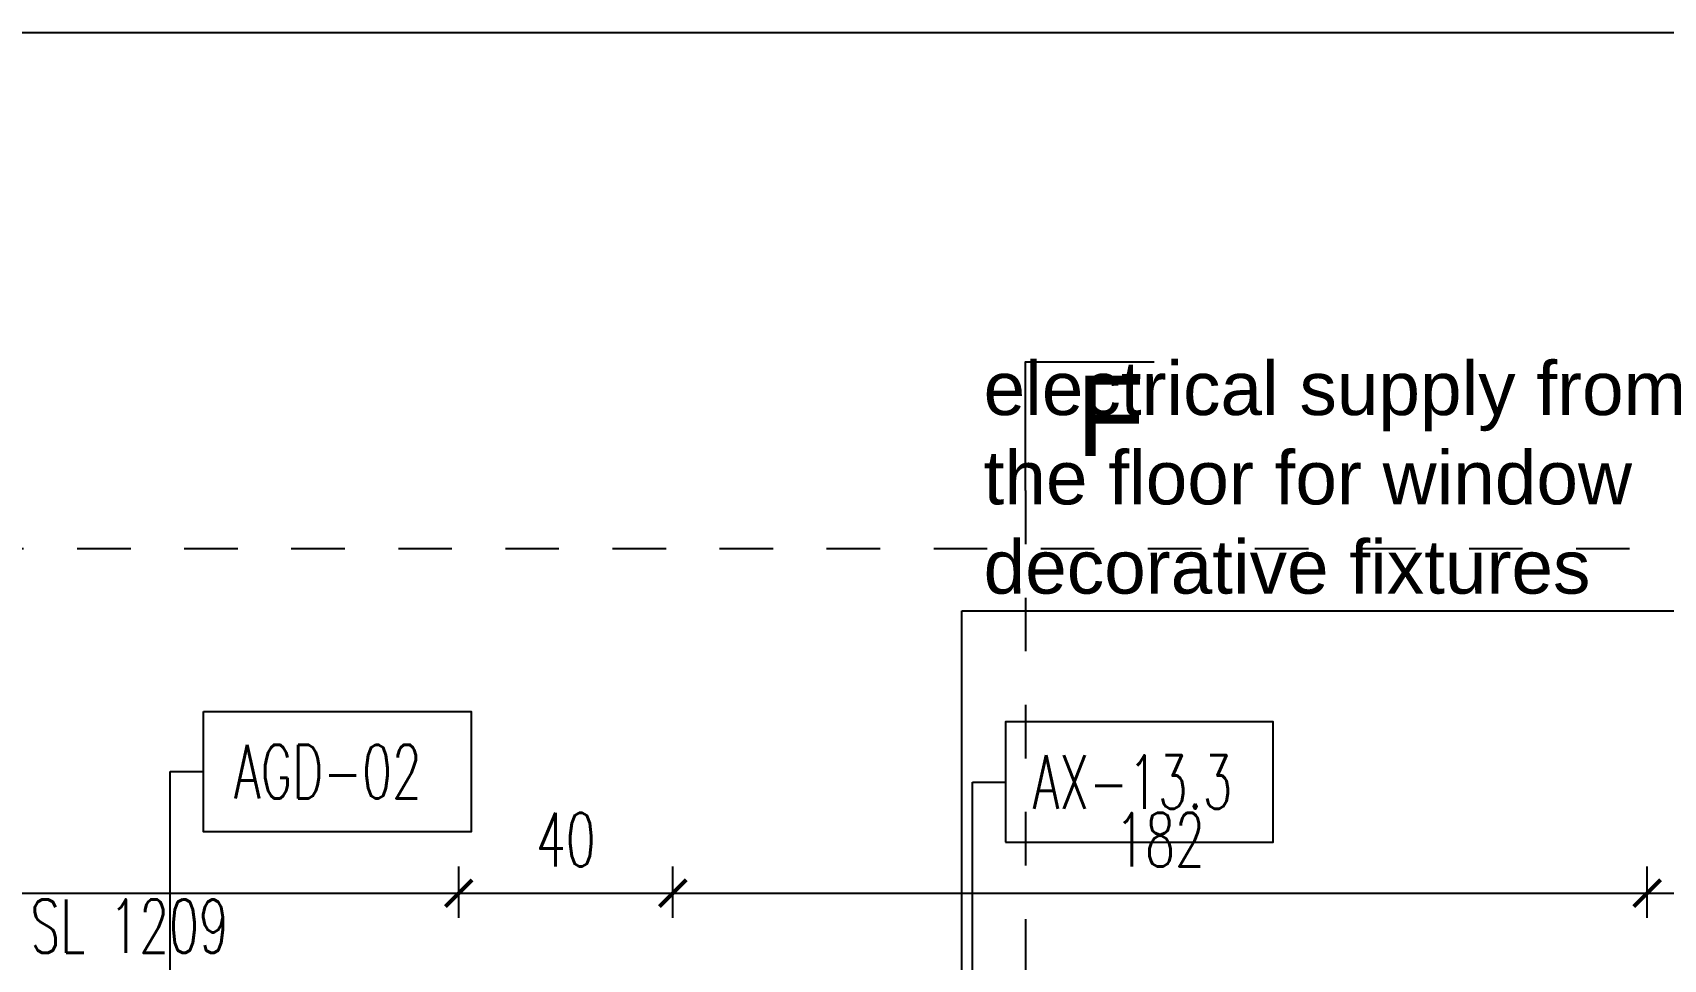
# Model space of a CAD drawing. Extents: x 214 to 401, y 14 to 126.
# Drawn here: x 311.463 to 314.509, y 88.214 to 89.944 of the extents above; entities that cross this region are included whole.
import ezdxf

# ---------------------------------------------------------------- set-up
doc = ezdxf.new("R2010")
doc.units = 0
doc.header["$LTSCALE"] = 0.25
doc.header["$MEASUREMENT"] = 0
doc.linetypes.add('DOT2', pattern=[0.125, 0, -0.125])
doc.layers.get('0').update_dxf_attribs({"linetype": 'CONTINUOUS'})
doc.layers.get('DEFPOINTS').update_dxf_attribs({"linetype": 'CONTINUOUS'})
doc.layers.add('AX-QUOTE', color=2, linetype='CONTINUOUS')
doc.layers.add('RIFERIMENTI', color=11, linetype='CONTINUOUS')
doc.layers.add('LD_light', color=7, linetype='CONTINUOUS', lineweight=5, true_color=0xf00000)
doc.layers.add('LD_quote', color=255, linetype='CONTINUOUS', lineweight=9)
doc.layers.add('LD_text', color=255, linetype='CONTINUOUS', lineweight=9)
doc.layers.add('quadro modello', color=7, linetype='CONTINUOUS', true_color=0xff531a, plot=False)
doc.layers.add('Sections', color=92, linetype='CONTINUOUS', true_color=0x00bd00)
doc.styles.add('cart-inver', font='Arial.ttf')
doc.styles.add('SIMPLEX', font='SIMPLEX.SHX', dxfattribs={"width": 0.65})
doc.styles.get("Standard").update_dxf_attribs({"font": 'Arial.ttf'})
doc.dimstyles.new('METRI', dxfattribs={"dimtxt": 0.2, "dimasz": 0.1, "dimexe": 0.1, "dimexo": 0.0625, "dimgap": 0.09, "dimtad": 1, "dimzin": 0, "dimdsep": 46, "dimtxsty": 'SIMPLEX', "dimblk": 'LINEET2S', "dimcen": 0.09, "dimdle": 0.1, "dimclrt": 3, "dimadec": 0, "dimazin": 0, "dimtfac": 1, "dimtix": 1, "dimtmove": 2, "dimatfit": 3, "dimldrblk": 'LINEET2S', "dimfxl": 1, "dimtolj": 1, "dimarcsym": 0})

# ---------------------------------------------------------------- blocks, each defined once
blk = doc.blocks.new('_ArchTick')
at = {"color": 0, "linetype": 'ByBlock', "const_width": 0.15}
blk.add_lwpolyline([(-0.5, -0.5), (0.5, 0.5)], dxfattribs=at)
blk = doc.blocks.new('*D258')
at = {"layer": 'AX-QUOTE', "color": 0, "lineweight": -2, "transparency": 16777216}
for p, q in [((309.6587, 88.2913), (309.6587, 88.3874)), ((312.2587, 88.2913), (312.2587, 88.3874)), ((309.6587, 88.3374), (312.2587, 88.3374))]:
    blk.add_line(p, q, dxfattribs=at)
at = {"layer": 'DEFPOINTS', "color": 0, "transparency": 16777216}
for p in [(312.2587, 88.3374), (309.6587, 88.2413), (312.2587, 88.2413)]:
    blk.add_point(p, dxfattribs=at)
at = {"layer": 'AX-QUOTE', "color": 0, "lineweight": -2, "transparency": 16777216, "xscale": 0.05, "yscale": 0.05, "zscale": 0.05, "rotation": 180}
blk.add_blockref('_ArchTick', (309.6587, 88.3374), dxfattribs=at)
at = {"layer": 'AX-QUOTE', "color": 0, "lineweight": -2, "transparency": 16777216, "xscale": 0.05, "yscale": 0.05, "zscale": 0.05}
blk.add_blockref('_ArchTick', (312.2587, 88.3374), dxfattribs=at)
at = {"layer": 'AX-QUOTE', "color": 3, "transparency": 16777216, "insert": (310.9587, 88.4374), "char_height": 0.1, "attachment_point": 5, "style": 'SIMPLEX'}
blk.add_mtext('\\A1;260', dxfattribs=at)
blk = doc.blocks.new('*D259')
at = {"layer": 'AX-QUOTE', "color": 0, "lineweight": -2, "transparency": 16777216}
for p, q in [((312.2587, 88.2913), (312.2587, 88.3874)), ((312.6587, 88.2913), (312.6587, 88.3874)), ((312.2587, 88.3374), (312.6587, 88.3374))]:
    blk.add_line(p, q, dxfattribs=at)
at = {"layer": 'DEFPOINTS', "color": 0, "transparency": 16777216}
for p in [(312.6587, 88.3374), (312.2587, 88.2413), (312.6587, 88.2413)]:
    blk.add_point(p, dxfattribs=at)
at = {"layer": 'AX-QUOTE', "color": 0, "lineweight": -2, "transparency": 16777216, "xscale": 0.05, "yscale": 0.05, "zscale": 0.05}
for p, rotation in [((312.2587, 88.3374), 180.0000000000684), ((312.6587, 88.3374), 6.839464787019147e-11)]:
    blk.add_blockref('_ArchTick', p, dxfattribs=dict(at, rotation=rotation))
at = {"layer": 'AX-QUOTE', "color": 3, "transparency": 16777216, "insert": (312.4587, 88.4374), "char_height": 0.1, "attachment_point": 5, "style": 'SIMPLEX'}
blk.add_mtext('\\A1;40', dxfattribs=at)
blk = doc.blocks.new('*D260')
at = {"layer": 'AX-QUOTE', "color": 0, "lineweight": -2, "transparency": 16777216}
for p, q in [((312.6587, 88.2913), (312.6587, 88.3874)), ((314.4787, 88.2913), (314.4787, 88.3874)), ((312.6587, 88.3374), (314.4787, 88.3374))]:
    blk.add_line(p, q, dxfattribs=at)
at = {"layer": 'DEFPOINTS', "color": 0, "transparency": 16777216}
for p in [(314.4787, 88.3374), (312.6587, 88.2413), (314.4787, 88.2413)]:
    blk.add_point(p, dxfattribs=at)
at = {"layer": 'AX-QUOTE', "color": 0, "lineweight": -2, "transparency": 16777216, "xscale": 0.05, "yscale": 0.05, "zscale": 0.05}
for p, rotation in [((312.6587, 88.3374), 180.0000000000684), ((314.4787, 88.3374), 6.839464787019147e-11)]:
    blk.add_blockref('_ArchTick', p, dxfattribs=dict(at, rotation=rotation))
at = {"layer": 'AX-QUOTE', "color": 3, "transparency": 16777216, "insert": (313.5687, 88.4374), "char_height": 0.1, "attachment_point": 5, "style": 'SIMPLEX'}
blk.add_mtext('\\A1;182', dxfattribs=at)
blk = doc.blocks.new('*D261')
at = {"layer": 'AX-QUOTE', "color": 0, "lineweight": -2, "transparency": 16777216}
for p, q in [((314.4787, 88.2913), (314.4787, 88.3874)), ((314.8787, 88.2913), (314.8787, 88.3874)), ((314.4787, 88.3374), (314.8787, 88.3374))]:
    blk.add_line(p, q, dxfattribs=at)
at = {"layer": 'DEFPOINTS', "color": 0, "transparency": 16777216}
for p in [(314.8787, 88.3374), (314.4787, 88.2413), (314.8787, 88.2413)]:
    blk.add_point(p, dxfattribs=at)
at = {"layer": 'AX-QUOTE', "color": 0, "lineweight": -2, "transparency": 16777216, "xscale": 0.05, "yscale": 0.05, "zscale": 0.05, "rotation": 180}
blk.add_blockref('_ArchTick', (314.4787, 88.3374), dxfattribs=at)
at = {"layer": 'AX-QUOTE', "color": 0, "lineweight": -2, "transparency": 16777216, "xscale": 0.05, "yscale": 0.05, "zscale": 0.05}
blk.add_blockref('_ArchTick', (314.8787, 88.3374), dxfattribs=at)
at = {"layer": 'AX-QUOTE', "color": 3, "transparency": 16777216, "insert": (314.6787, 88.4374), "char_height": 0.1, "attachment_point": 5, "style": 'SIMPLEX'}
blk.add_mtext('\\A1;40', dxfattribs=at)
blk = doc.blocks.new('LINEET2S')
at = {"color": 5}
blk.add_line((0.5, 0.5), (-0.5, -0.5), dxfattribs=at)
blk.add_line((-1, 0), (0, 0))

msp = doc.modelspace()

# ---------------------------------------------------------------- linework, layer by layer
at = {"layer": 'quadro modello'}
msp.add_lwpolyline([(305.85095, 89.94409), (320.02666, 89.94409), (320.02666, 71.56662), (305.85095, 71.56662)], close=True, dxfattribs=at)
at = {"layer": 'RIFERIMENTI'}
for points in [[(311.78184, 88.67692), (312.28184, 88.67692), (312.28184, 88.45192), (311.78184, 88.45192)], [(313.28004, 88.43243), (313.78004, 88.43243), (313.78004, 88.65743), (313.28004, 88.65743)]]:
    msp.add_lwpolyline(points, close=True, dxfattribs=at)
at = {"layer": 'Sections'}
msp.add_lwpolyline([(313.31765, 89.08913), (313.31765, 89.32946), (313.55798, 89.32946)], dxfattribs=at)
at = {"layer": 'Sections', "linetype": 'DOT2'}
for points in [[(313.31765, 89.08913), (313.31765, 74.88171), (312.40725, 72.41465)], [(319.64587, 88.98012), (306.75347, 88.98012), (306.75347, 88.98012)]]:
    msp.add_lwpolyline(points, dxfattribs=at)

# ---------------------------------------------------------------- texts
at = {"layer": 'LD_light', "lineweight": 30, "insert": (311.45839, 88.27591), "char_height": 0.1, "width": 1.249546, "attachment_point": 4, "style": 'SIMPLEX'}
msp.add_mtext('SL 1209', dxfattribs=at)
at = {"layer": 'LD_text', "insert": (313.23908, 89.33007), "char_height": 0.1, "attachment_point": 1}
msp.add_mtext_dynamic_manual_height_columns('{\\C3;electrical supply from the floor for window decorative fixtures}', width=1.440245, gutter_width=17.5, heights=[0.62643], dxfattribs=at)
at = {"layer": 'RIFERIMENTI', "char_height": 0.1, "width": 0.5824454, "style": 'SIMPLEX'}
for s, insert, attachment_point in [('\\pi0.099318;AGD-02', (311.73932, 88.61441), 1), ('\\pi0.093127;AX-13.3', (313.23751, 88.49494), 7)]:
    msp.add_mtext(s, dxfattribs=dict(at, insert=insert, attachment_point=attachment_point))
at = {"layer": 'Sections', "insert": (313.53992, 89.15348), "char_height": 0.15, "width": 1.1575076, "attachment_point": 9, "style": 'cart-inver'}
msp.add_mtext('F', dxfattribs=at)

# ---------------------------------------------------------------- dimensions: what is measured, and where the dimension line sits
at = {"layer": 'AX-QUOTE'}
dim = msp.add_aligned_dim(p1=(309.65865, 88.24133), p2=(312.25865, 88.24133), distance=0.09604, dimstyle='METRI', override={"dimtxt": 0.1, "dimasz": 0.05, "dimexe": 0.05, "dimexo": 0.05, "dimgap": 0.05, "dimlfac": 100, "dimzin": 8, "dimblk": 'ArchTick', "dimdle": 0}, dxfattribs=at)
dim.commit()
dim.dimension.update_dxf_attribs({"geometry": '*D258', "text_midpoint": (310.95865, 88.43737)})
for base, p1, p2, picture, middle in [((312.65865, 88.33737), (312.25865, 88.24133), (312.65865, 88.24133), '*D259', (312.45865, 88.43737)), ((314.47866, 88.33737), (312.65865, 88.24133), (314.47866, 88.24133), '*D260', (313.56866, 88.43737))]:
    dim = msp.add_linear_dim(base=base, p1=p1, p2=p2, angle=180, dimstyle='METRI', override={"dimtxt": 0.1, "dimasz": 0.05, "dimexe": 0.05, "dimexo": 0.05, "dimgap": 0.05, "dimlfac": 100, "dimzin": 8, "dimblk": 'ArchTick', "dimdle": 0}, dxfattribs=at)
    dim.commit()
    dim.dimension.update_dxf_attribs({"geometry": picture, "text_midpoint": middle})
dim = msp.add_linear_dim(base=(314.87866, 88.33737), p1=(314.47866, 88.24133), p2=(314.87866, 88.24133), dimstyle='METRI', override={"dimtxt": 0.1, "dimasz": 0.05, "dimexe": 0.05, "dimexo": 0.05, "dimgap": 0.05, "dimlfac": 100, "dimzin": 8, "dimblk": 'ArchTick', "dimdle": 0}, dxfattribs=at)
dim.commit()
dim.dimension.update_dxf_attribs({"geometry": '*D261', "text_midpoint": (314.67866, 88.43737)})

# ---------------------------------------------------------------- leaders
at = {"layer": 'LD_quote'}
msp.add_leader([(313.19813, 87.56698), (313.19813, 88.86436), (314.55977, 88.86436)], dimstyle='METRI', override={"dimtxt": 0.1, "dimexe": 0.05, "dimexo": 0.05, "dimgap": 0.05, "dimlfac": 100, "dimzin": 8, "dimdle": 0}, dxfattribs=at)
at = {"layer": 'RIFERIMENTI', "color": 2}
for points in [[(311.71987, 88.0928), (311.71987, 88.56442), (311.78184, 88.56442)], [(313.21806, 87.80465), (313.21806, 88.54493), (313.28004, 88.54493)]]:
    msp.add_leader(points, dimstyle='METRI', override={"dimtxt": 0.1, "dimexe": 0.05, "dimexo": 0.05, "dimgap": 0.05, "dimlfac": 100, "dimzin": 8, "dimdle": 0}, dxfattribs=at)

doc.saveas('drawing.dxf')
